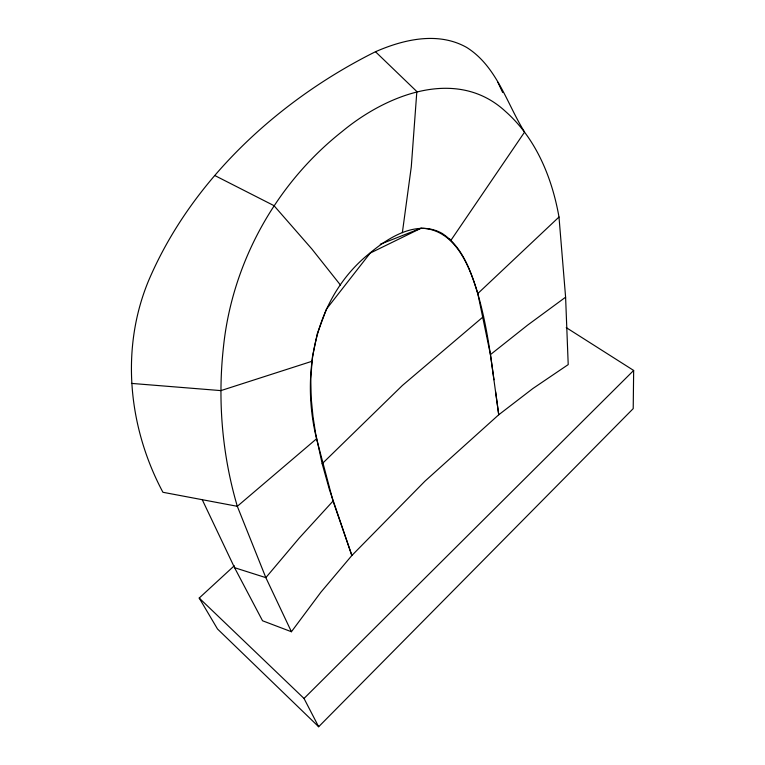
<?xml version="1.0" encoding="UTF-8"?>
<svg xmlns="http://www.w3.org/2000/svg" width="765" height="765" viewBox="0 0 765 765"><rect width="100%" height="100%" fill="white"/><g stroke="black" fill="none" stroke-linecap="round" stroke-linejoin="round"><path stroke-width="1.15" d="M566.234 327.611L633.659 370.451L633.21 408.625L318.661 726.75L217.499 628.983L199.206 598.048L234.3 565.756M493.97 379.775C489.83 349.194 485.507 318.46 476.327 288.902C468.123 262.452 453.272 229.06 421.123 228.209L370.164 253.119L326.426 309.137L317.284 333.693L312.407 357.112L310.762 378.675L311.212 398.383L312.99 416.504L315.591 433.296L322.161 463.724L329.39 489.495L351.862 555.495L424.957 481.166L498.732 414.773L490.442 354.606L477.8 293.55C470.838 271.279 462.452 246.531 441.864 233.249C417.164 219.651 389.098 237.016 370.136 252.909C314.893 296.571 300.454 373.004 316.557 438.785L333.043 501.046L351.862 555.495L320.889 592.206L291.417 631.737L262.538 620.769L234.568 567.697L202.247 499.698M402.361 232.665L411.283 166.866L416.839 91.551L375.481 51.733C278.651 99.976 191.403 180.129 148.573 280.717C120.191 349.079 128.482 427.807 162.926 492.277L237.313 506.306L316.557 438.785M333.043 501.046L299.22 538.082L265.847 577.642L291.417 631.737M318.661 726.75L304.021 698.455L633.659 370.451M322.161 463.724L402.352 385.503L483.585 316.471M477.8 293.55L558.995 217.021C552.062 177.729 535.978 138.35 505.502 111.451C456.801 66.364 386.363 94.841 342.194 131.465C275.763 183.858 232.044 263.103 223.428 347.3C217.537 400.525 222.185 454.926 237.313 506.306L265.847 577.642L234.568 567.697M490.442 354.606L527.611 325.125L565.603 297.193L558.995 217.021M380.253 244.255L421.123 228.209M375.481 51.733C403.757 39.35 438.182 31.355 466.679 47.44C496.906 66.392 506.688 103.38 524.589 132.077L450.929 240.306L449.284 238.575M311.709 361.376L220.884 390.609L131.456 383.399M214.802 175.529L273.994 205.651L311.91 249.046L340.568 285.192M199.206 598.048L304.021 698.455M497.91 82.324L502.662 92.489M495.615 391.709L498.732 414.773L532.842 388.553L568.213 364.599L565.603 297.193"/></g></svg>
